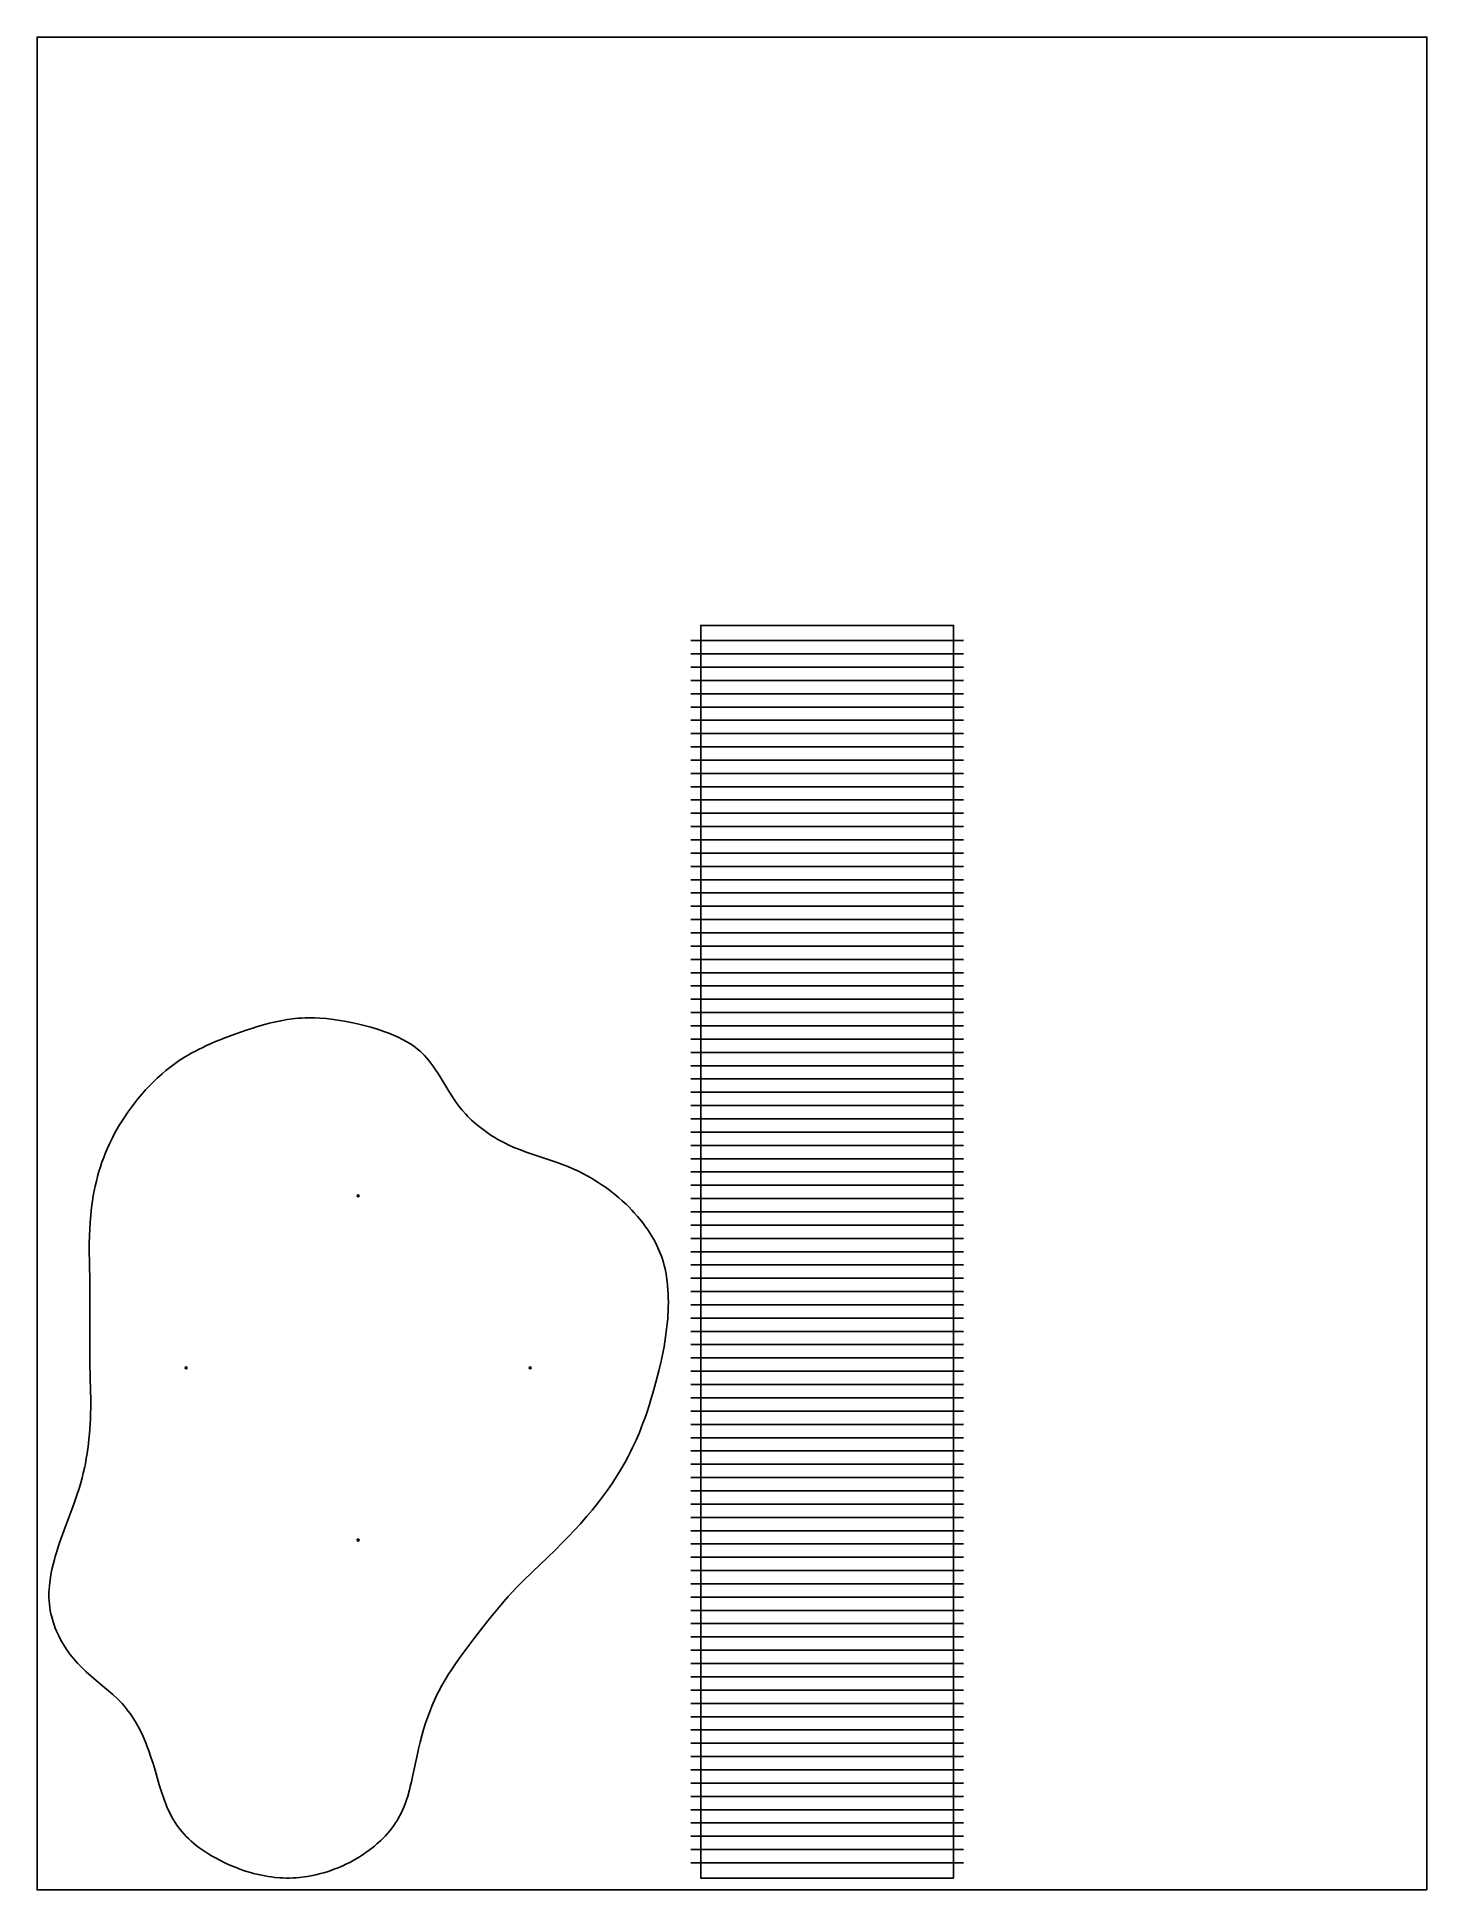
# Model space of a CAD drawing. Header units: metres. Extents: x 0 to 2100, y 0 to 2800.
import ezdxf

# ---------------------------------------------------------------- set-up
doc = ezdxf.new("R2010")
doc.units = ezdxf.units.M
for name, color, linetype in [('PLAKA', 8, 'Continuous'), ('TABLA', 1, 'Continuous'), ('TARAMA_OLUK_Z1.3', 3, 'Continuous'), ('TARAMA_PANEL', 5, 'Continuous'), ('VIDA_D3x12', 6, 'Continuous')]:
    doc.layers.add(name, color=color, linetype=linetype)

msp = doc.modelspace()

# ---------------------------------------------------------------- linework, layer by layer
at = {"layer": 'PLAKA'}
msp.add_lwpolyline([(2100, 0), (2100, 2800), (0, 2800), (0, 0), (2100, 0)], close=True, dxfattribs=at)
at = {"layer": 'TABLA'}
msp.add_lwpolyline([(381.6, 18), (376.6, 18), (371.6, 18.1), (366.7, 18.4), (359.2, 19), (354.3, 19.6), (349.3, 20.3), (344.4, 21.1), (337, 22.6), (332.1, 23.7), (327.2, 25), (322.4, 26.3), (315.1, 28.5), (310.3, 30.1), (305.5, 31.8), (300.7, 33.7), (293.6, 36.6), (286.5, 39.7), (281.9, 41.9), (275, 45.3), (270.4, 47.8), (263.7, 51.6), (259.3, 54.2), (254.9, 57), (250.7, 59.9), (244.5, 64.3), (240.5, 67.4), (236.6, 70.6), (232.8, 73.9), (229.1, 77.3), (225.5, 80.8), (222.1, 84.4), (218.8, 88.1), (214.2, 93.8), (211.3, 97.8), (208.6, 101.8), (206, 106), (203.6, 110.2), (201.4, 114.6), (199.2, 119), (196.2, 125.7), (194.4, 130.3), (192.6, 135), (190.9, 139.7), (188.5, 146.9), (184.7, 159), (178.2, 181.1), (175.2, 190.9), (172, 200.7), (168.7, 210.4), (166, 217.6), (164.1, 222.4), (160.2, 231.7), (158.1, 236.3), (155.9, 240.8), (153.6, 245.3), (151.3, 249.7), (148.8, 254), (146.2, 258.2), (143.6, 262.3), (140.8, 266.4), (137.9, 270.4), (134.8, 274.2), (131.7, 278), (128.4, 281.6), (125, 285.1), (121.5, 288.6), (114.3, 295.4), (104.9, 303.5), (89.5, 316.4), (81.9, 323), (74.3, 329.7), (68.8, 334.9), (65.2, 338.5), (61.7, 342.2), (58.2, 346), (54.9, 349.9), (51.7, 353.9), (48.6, 357.9), (44.2, 364.2), (40, 370.7), (37.5, 375.1), (35, 379.6), (32.7, 384.2), (29.5, 391.1), (27.6, 395.8), (25.8, 400.5), (24.2, 405.3), (22.1, 412.5), (20.9, 417.4), (20, 422.3), (19.2, 427.2), (18.6, 432.1), (18.2, 437.1), (18, 442), (18, 449.5), (18.2, 454.5), (18.6, 459.4), (19.1, 464.4), (20.1, 471.9), (21, 476.9), (22.5, 484.3), (24.2, 491.8), (26.1, 499.1), (27.5, 504.1), (29.7, 511.4), (32.1, 518.7), (34.5, 525.9), (40.5, 542.5), (51.1, 570.7), (56.2, 584.7), (60.3, 596.4), (64.1, 608.2), (66.2, 615.4), (68.1, 622.6), (69.9, 629.8), (71.5, 637.2), (73, 644.5), (74.4, 651.9), (75.6, 659.3), (76.7, 666.8), (77.6, 674.2), (78.4, 681.7), (79.1, 689.2), (79.7, 696.7), (80.2, 704.2), (80.5, 711.8), (80.8, 719.3), (81, 729.3), (81, 741.8), (80.9, 754.3), (79.9, 796.7), (79.6, 814.2), (79.5, 834.2), (79.8, 879.2), (79.8, 899.2), (79.6, 916.7), (79, 949.1), (78.8, 964.1), (78.8, 976.6), (79.1, 989.1), (79.5, 999.1), (80.1, 1009.1), (81, 1019.1), (81.8, 1026.6), (82.7, 1034.1), (83.8, 1041.5), (85, 1048.9), (86.4, 1056.3), (88, 1063.7), (89.6, 1071), (91.5, 1078.3), (93.5, 1085.5), (95.8, 1092.7), (98.1, 1099.8), (100.7, 1106.9), (103.5, 1113.9), (106.4, 1120.8), (109.5, 1127.6), (113.9, 1136.6), (116.2, 1141.1), (119.7, 1147.7), (124.8, 1156.4), (127.4, 1160.7), (131.4, 1167), (137.1, 1175.4), (140, 1179.5), (144.5, 1185.6), (149.1, 1191.5), (152.2, 1195.5), (158.7, 1203.2), (163.7, 1208.9), (167.2, 1212.6), (174.2, 1219.8), (181.4, 1226.8), (188.9, 1233.5), (194.6, 1238.3), (198.5, 1241.4), (206.5, 1247.5), (214.6, 1253.2), (223, 1258.5), (227.3, 1261.1), (233.8, 1264.8), (238.2, 1267.2), (244.8, 1270.6), (249.3, 1272.8), (256.1, 1276), (262.9, 1279.1), (269.8, 1282), (276.8, 1284.9), (283.9, 1287.7), (290.9, 1290.3), (300.4, 1293.8), (317.2, 1299.6), (324.4, 1302), (331.6, 1304.2), (343.7, 1307.7), (351, 1309.6), (355.9, 1310.8), (363.2, 1312.5), (368.1, 1313.5), (377.9, 1315.2), (385.3, 1316.2), (390.2, 1316.8), (395.1, 1317.3), (400, 1317.6), (405, 1317.8), (409.9, 1318), (414.8, 1318), (419.8, 1317.9), (427.2, 1317.6), (437.1, 1316.8), (444.6, 1316), (454.5, 1314.6), (464.4, 1313), (474.4, 1311), (484.4, 1308.8), (494.4, 1306.3), (504.4, 1303.6), (514.3, 1300.7), (524.1, 1297.4), (531.4, 1294.8), (538.5, 1291.9), (545.4, 1288.8), (552.2, 1285.4), (558.7, 1281.8), (563, 1279.2), (567.1, 1276.5), (571.1, 1273.7), (574.9, 1270.7), (578.6, 1267.5), (582.2, 1264.2), (585.6, 1260.8), (588.9, 1257.1), (592, 1253.4), (595, 1249.5), (598, 1245.6), (602.2, 1239.4), (604.9, 1235.3), (608.9, 1228.9), (622.1, 1207.2), (627.5, 1198.6), (630.4, 1194.4), (633.2, 1190.2), (636.2, 1186.1), (639.3, 1182.1), (642.5, 1178.2), (647.6, 1172.5), (651, 1168.9), (656.4, 1163.5), (660.1, 1160.1), (665.9, 1155.1), (669.8, 1152), (675.8, 1147.4), (679.9, 1144.4), (686.2, 1140.2), (690.5, 1137.5), (697, 1133.7), (701.4, 1131.3), (708.1, 1127.8), (712.6, 1125.7), (719.5, 1122.6), (728.8, 1118.8), (740.5, 1114.5), (752.4, 1110.5), (778.5, 1101.9), (785.6, 1099.4), (792.6, 1096.9), (799.6, 1094.2), (806.5, 1091.4), (811.1, 1089.4), (817.9, 1086.2), (824.6, 1082.8), (831.2, 1079.3), (837.7, 1075.6), (846.2, 1070.3), (852.5, 1066.2), (858.7, 1061.9), (864.8, 1057.4), (872.7, 1051.2), (878.6, 1046.3), (884.3, 1041.3), (889.9, 1036.1), (893.5, 1032.6), (898.9, 1027.1), (902.3, 1023.4), (907.4, 1017.7), (910.7, 1013.8), (915.4, 1007.9), (918.5, 1003.8), (922.8, 997.7), (925.6, 993.5), (929.6, 987.1), (932.1, 982.7), (934.4, 978.3), (936.6, 973.8), (939.7, 967), (941.6, 962.4), (943.3, 957.7), (944.9, 953), (946.3, 948.3), (947.6, 943.4), (948.8, 938.6), (950.3, 931.2), (951.1, 926.3), (952.1, 918.8), (952.7, 913.8), (953.3, 906.2), (953.6, 901.2), (953.8, 893.6), (953.9, 888.5), (953.8, 880.9), (953.6, 875.8), (953.2, 868.2), (952.8, 863.2), (952.2, 855.6), (950.7, 843.2), (949.7, 835.7), (948.5, 828.3), (947.3, 820.9), (945.9, 813.5), (942.8, 798.9), (939.4, 784.3), (935, 767.4), (930.3, 750.5), (927.5, 740.9), (925.3, 733.7), (920.6, 719.4), (918.1, 712.4), (915.5, 705.3), (912.9, 698.3), (910.1, 691.3), (905.2, 679.9), (899.9, 668.5), (896.6, 661.8), (893.2, 655.1), (888.4, 646.3), (882.2, 635.4), (875.6, 624.7), (868.8, 614.2), (861.7, 603.9), (854.4, 593.8), (846.7, 583.9), (838.9, 574.1), (830.9, 564.6), (821, 553.3), (812.5, 544.1), (802.2, 533.2), (793.4, 524.3), (782.7, 513.7), (748.4, 480.8), (734.2, 466.8), (725.4, 457.9), (718.6, 450.7), (711.8, 443.3), (705.2, 435.9), (695.5, 424.5), (684.4, 411), (673.5, 397.3), (661.3, 381.3), (649.2, 365.3), (638.8, 351.1), (630.2, 338.7), (626, 332.5), (621.9, 326.2), (616.7, 317.7), (611.7, 309.1), (606.9, 300.3), (603.6, 293.7), (600.4, 286.9), (596.5, 277.8), (593.7, 270.9), (590.2, 261.6), (587.1, 252.1), (584.1, 242.6), (581.4, 232.9), (578.8, 223.2), (576.4, 213.3), (574.2, 203.4), (567.9, 173.5), (565.7, 163.6), (563.9, 156.2), (562.7, 151.4), (560, 141.7), (557.7, 134.6), (556, 129.9), (554.2, 125.3), (552.3, 120.8), (549.1, 114.1), (546.8, 109.8), (544.4, 105.5), (541.8, 101.3), (539, 97.2), (536, 93.2), (533, 89.3), (529.7, 85.5), (526.4, 81.8), (522.9, 78.2), (519.3, 74.6), (513.6, 69.5), (509.8, 66.2), (505.8, 63), (501.7, 59.9), (495.4, 55.4), (491.1, 52.6), (484.6, 48.5), (480.1, 45.9), (473.4, 42.2), (466.5, 38.7), (461.9, 36.6), (454.8, 33.5), (450.1, 31.7), (443, 29), (438.2, 27.5), (433.3, 26), (428.5, 24.6), (421.1, 22.8), (416.2, 21.8), (408.8, 20.4), (403.9, 19.7), (396.5, 18.8), (391.5, 18.4), (386.5, 18.1), (381.6, 18)], close=True, dxfattribs=at)
at = {"layer": 'TARAMA_OLUK_Z1.3'}
for points in [[(987.9, 1888), (1399.9, 1888)], [(987.9, 1867.9), (1399.9, 1867.9)], [(987.9, 1847.8), (1399.9, 1847.8)], [(987.9, 1827.8), (1399.9, 1827.8)], [(987.9, 1807.7), (1399.9, 1807.7)], [(987.9, 1787.6), (1399.9, 1787.6)], [(987.9, 1767.5), (1399.9, 1767.5)], [(987.9, 1747.5), (1399.9, 1747.5)], [(987.9, 1727.4), (1399.9, 1727.4)], [(987.9, 1707.3), (1399.9, 1707.3)], [(987.9, 1687.2), (1399.9, 1687.2)], [(987.9, 1667.2), (1399.9, 1667.2)], [(987.9, 1647.1), (1399.9, 1647.1)], [(987.9, 1627), (1399.9, 1627)], [(987.9, 1606.9), (1399.9, 1606.9)], [(987.9, 1586.9), (1399.9, 1586.9)], [(987.9, 1566.8), (1399.9, 1566.8)], [(987.9, 1546.7), (1399.9, 1546.7)], [(987.9, 1526.6), (1399.9, 1526.6)], [(987.9, 1506.6), (1399.9, 1506.6)], [(987.9, 1486.5), (1399.9, 1486.5)], [(987.9, 1466.4), (1399.9, 1466.4)], [(987.9, 1446.3), (1399.9, 1446.3)], [(987.9, 1426.2), (1399.9, 1426.2)], [(987.9, 1406.2), (1399.9, 1406.2)], [(987.9, 1386.1), (1399.9, 1386.1)], [(987.9, 1366), (1399.9, 1366)], [(987.9, 1345.9), (1399.9, 1345.9)], [(987.9, 1325.9), (1399.9, 1325.9)], [(987.9, 1305.8), (1399.9, 1305.8)], [(987.9, 1285.7), (1399.9, 1285.7)], [(987.9, 1265.6), (1399.9, 1265.6)], [(987.9, 1245.6), (1399.9, 1245.6)], [(987.9, 1225.5), (1399.9, 1225.5)], [(987.9, 1205.4), (1399.9, 1205.4)], [(987.9, 1185.3), (1399.9, 1185.3)], [(987.9, 1165.3), (1399.9, 1165.3)], [(987.9, 1145.2), (1399.9, 1145.2)], [(987.9, 1125.1), (1399.9, 1125.1)], [(987.9, 1105), (1399.9, 1105)], [(987.9, 1085), (1399.9, 1085)], [(987.9, 1064.9), (1399.9, 1064.9)], [(987.9, 1044.8), (1399.9, 1044.8)], [(987.9, 1024.7), (1399.9, 1024.7)], [(987.9, 1004.7), (1399.9, 1004.7)], [(987.9, 984.6), (1399.9, 984.6)], [(987.9, 964.5), (1399.9, 964.5)], [(987.9, 944.4), (1399.9, 944.4)], [(987.9, 924.3), (1399.9, 924.3)], [(987.9, 904.3), (1399.9, 904.3)], [(987.9, 884.2), (1399.9, 884.2)], [(987.9, 864.1), (1399.9, 864.1)], [(987.9, 844), (1399.9, 844)], [(987.9, 824), (1399.9, 824)], [(987.9, 803.9), (1399.9, 803.9)], [(987.9, 783.8), (1399.9, 783.8)], [(987.9, 763.7), (1399.9, 763.7)], [(987.9, 743.7), (1399.9, 743.7)], [(987.9, 723.6), (1399.9, 723.6)], [(987.9, 703.5), (1399.9, 703.5)], [(987.9, 683.4), (1399.9, 683.4)], [(987.9, 663.4), (1399.9, 663.4)], [(987.9, 643.3), (1399.9, 643.3)], [(987.9, 623.2), (1399.9, 623.2)], [(987.9, 603.1), (1399.9, 603.1)], [(987.9, 583.1), (1399.9, 583.1)], [(987.9, 563), (1399.9, 563)], [(987.9, 542.9), (1399.9, 542.9)], [(987.9, 522.8), (1399.9, 522.8)], [(987.9, 502.8), (1399.9, 502.8)], [(987.9, 482.7), (1399.9, 482.7)], [(987.9, 462.6), (1399.9, 462.6)], [(987.9, 442.5), (1399.9, 442.5)], [(987.9, 422.4), (1399.9, 422.4)], [(987.9, 402.4), (1399.9, 402.4)], [(987.9, 382.3), (1399.9, 382.3)], [(987.9, 362.2), (1399.9, 362.2)], [(987.9, 342.1), (1399.9, 342.1)], [(987.9, 322.1), (1399.9, 322.1)], [(987.9, 302), (1399.9, 302)], [(987.9, 281.9), (1399.9, 281.9)], [(987.9, 261.8), (1399.9, 261.8)], [(987.9, 241.8), (1399.9, 241.8)], [(987.9, 221.7), (1399.9, 221.7)], [(987.9, 201.6), (1399.9, 201.6)], [(987.9, 181.5), (1399.9, 181.5)], [(987.9, 161.5), (1399.9, 161.5)], [(987.9, 141.4), (1399.9, 141.4)], [(987.9, 121.3), (1399.9, 121.3)], [(987.9, 101.2), (1399.9, 101.2)], [(987.9, 81.2), (1399.9, 81.2)], [(987.9, 61.1), (1399.9, 61.1)], [(987.9, 41), (1399.9, 41)]]:
    msp.add_lwpolyline(points, dxfattribs=at)
at = {"layer": 'TARAMA_PANEL'}
msp.add_lwpolyline([(1384.9, 18), (1384.9, 1911), (1002.9, 1911), (1002.9, 18), (1384.9, 18)], close=True, dxfattribs=at)
at = {"layer": 'VIDA_D3x12'}
for centre in [(485.1, 1048.8), (225.1, 788.8), (745.1, 788.8), (485.1, 528.8)]:
    msp.add_circle(centre, 1.5, dxfattribs=at)

doc.saveas('drawing.dxf')
